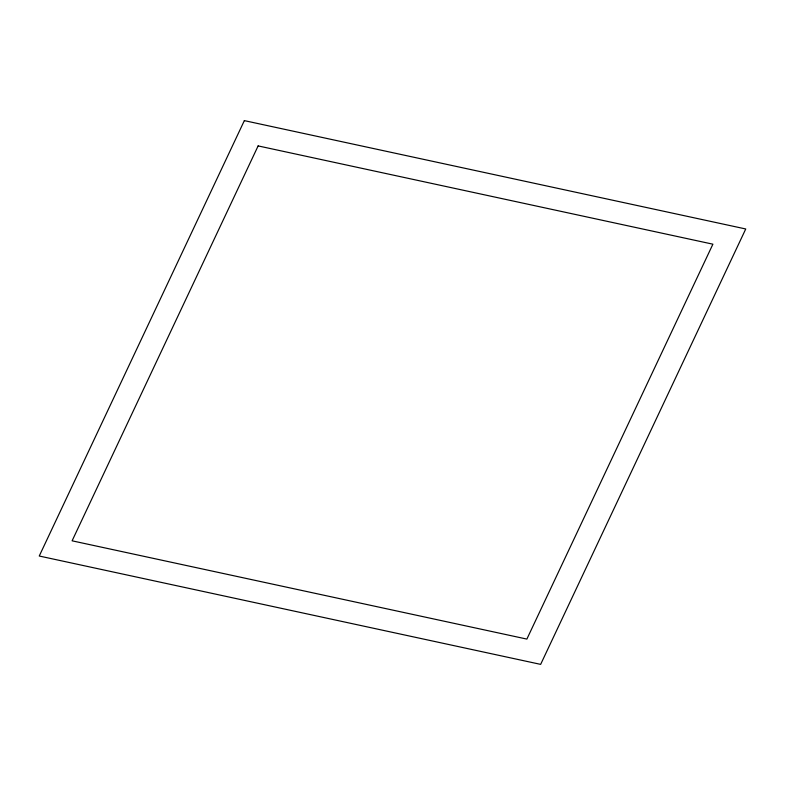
<?xml version="1.0" encoding="UTF-8"?>
<svg xmlns="http://www.w3.org/2000/svg" width="785" height="785" viewBox="0 0 785 785"><rect width="100%" height="100%" fill="white"/><g stroke="black" fill="none" stroke-linecap="round" stroke-linejoin="round"><path stroke-width="1.18" d="M244.351 120.625L39.25 556.025L540.649 664.375L745.75 228.975L244.351 120.625M258.128 145.912L72.102 540.816L526.872 639.088L712.898 244.184L258.128 145.912"/></g></svg>
